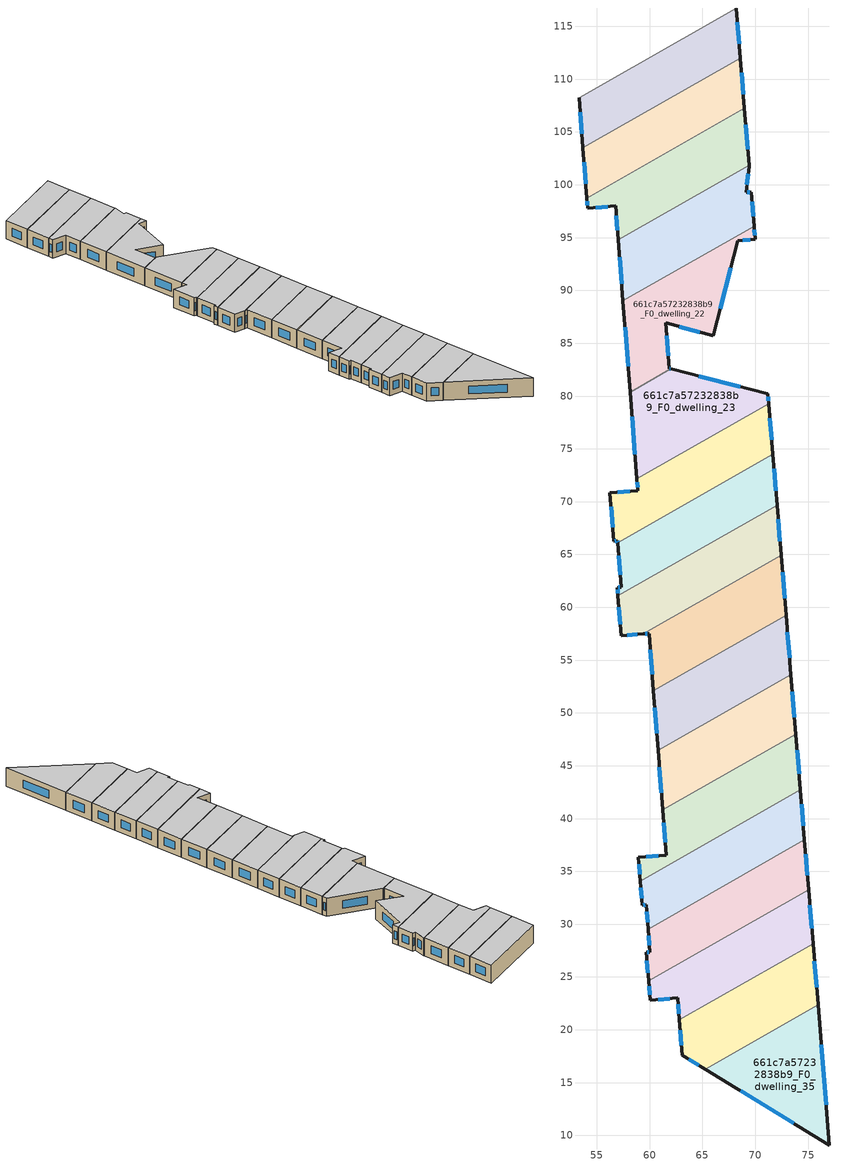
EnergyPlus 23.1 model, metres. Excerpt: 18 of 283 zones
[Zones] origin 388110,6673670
661c7a57232838b9_F0_dwelling_18
 floor ground (EU_floor_Construction): 68.2,116.74 68.59,111.98 53.68,103.49 53.31,108.25 z0
 wall outside (EU_wall_Construction): 68.59,111.98 68.2,116.74 / 53.31,108.25 53.68,103.49 z0:3
 wall to 661c7a57232838b9_F0_dwelling_17 (EU_wall_Construction): 68.2,116.74 53.31,108.25 z0:3
 wall to 661c7a57232838b9_F0_dwelling_19 (EU_wall_Construction): 53.68,103.49 68.59,111.98 z0:3
 window (EU_Window_Construction): 68.48,113.34 68.31,115.38 / 53.42,106.89 53.58,104.85 z0.86:2.14
 ceiling to 661c7a57232838b9_F1_dwelling_18 (EU_floor_Construction): 68.59,111.98 68.2,116.74 53.31,108.25 53.68,103.49 z3
661c7a57232838b9_F0_dwelling_19
 floor ground (EU_floor_Construction): 68.59,111.98 68.98,107.24 54.06,98.73 53.68,103.49 z0
 wall outside (EU_wall_Construction): 68.98,107.24 68.59,111.98 / 53.68,103.49 54.06,98.73 z0:3
 wall to 661c7a57232838b9_F0_dwelling_20 (EU_wall_Construction): 54.06,98.73 68.98,107.24 z0:3
 window (EU_Window_Construction): 68.87,108.59 68.7,110.63 / 53.79,102.13 53.95,100.09 z0.86:2.14
 ceiling to 661c7a57232838b9_F1_dwelling_19 (EU_floor_Construction): 68.98,107.24 68.59,111.98 53.68,103.49 54.06,98.73 z3
661c7a57232838b9_F0_dwelling_20
 floor ground (EU_floor_Construction): 68.98,107.24 69.42,101.84 57.02,94.77 56.77,97.99 54.13,97.79 54.06,98.73 z0
 wall outside (EU_wall_Construction): 54.06,98.73 54.13,97.79 56.77,97.99 57.02,94.77 / 69.42,101.84 68.98,107.24 z0:3
 wall to 661c7a57232838b9_F0_dwelling_21 (EU_wall_Construction): 57.02,94.77 69.42,101.84 z0:3
 window (EU_Window_Construction): 54.89,97.85 56.02,97.93 / 54.08,98.46 54.11,98.06 / 69.29,103.38 69.1,105.69 / 56.84,97.07 56.95,95.69 z0.86:2.14
 ceiling to 661c7a57232838b9_F1_dwelling_20 (EU_floor_Construction): 69.42,101.84 68.98,107.24 54.06,98.73 54.13,97.79 56.77,97.99 57.02,94.77 z3
661c7a57232838b9_F0_dwelling_21
 floor ground (EU_floor_Construction): 69.42,101.84 69.43,101.76 69.12,99.28 69.61,99.31 69.89,96.08 57.48,89.01 57.02,94.77 z0
 wall outside (EU_wall_Construction): 69.89,96.08 69.61,99.31 69.12,99.28 69.43,101.76 69.42,101.84 / 57.02,94.77 57.48,89.01 z0:3
 wall to 661c7a57232838b9_F0_dwelling_22 (EU_wall_Construction): 57.48,89.01 69.89,96.08 z0:3
 window (EU_Window_Construction): 69.81,97.01 69.69,98.39 / 57.15,93.13 57.35,90.65 / 69.21,99.99 69.34,101.05 / 69.47,99.3 69.26,99.29 z0.86:2.14
 ceiling to 661c7a57232838b9_F1_dwelling_21 (EU_floor_Construction): 69.89,96.08 69.61,99.31 69.12,99.28 69.43,101.76 69.42,101.84 57.02,94.77 57.48,89.01 z3
661c7a57232838b9_F0_dwelling_22
 floor ground (EU_floor_Construction): 69.89,96.08 69.99,94.85 68.35,94.71 66.03,85.7 61.51,86.93 61.87,82.6 62.02,82.56 58.15,80.36 57.48,89.01 z0
 wall outside (EU_wall_Construction): 62.02,82.56 61.87,82.6 61.51,86.93 66.03,85.7 68.35,94.71 69.99,94.85 69.89,96.08 / 57.48,89.01 58.15,80.36 z0:3
 wall to 661c7a57232838b9_F0_dwelling_23 (EU_wall_Construction): 58.15,80.36 62.02,82.56 z0:3
 window (EU_Window_Construction): 62.8,86.58 64.74,86.05 / 61.77,83.84 61.62,85.69 / 61.97,82.57 61.91,82.59 / 57.67,86.54 57.96,82.83 / 69.96,95.2 69.92,95.73 / 68.82,94.75 69.52,94.81 / 66.69,88.27 67.69,92.14 z0.86:2.14
 ceiling to 661c7a57232838b9_F1_dwelling_22 (EU_floor_Construction): 66.03,85.7 68.35,94.71 69.99,94.85 69.89,96.08 57.48,89.01 58.15,80.36 62.02,82.56 61.87,82.6 61.51,86.93 z3
661c7a57232838b9_F0_dwelling_23
 floor ground (EU_floor_Construction): 71.19,80.2 71.27,79.28 58.79,72.16 58.15,80.36 62.02,82.56 z0
 wall outside (EU_wall_Construction): 58.15,80.36 58.79,72.16 / 71.27,79.28 71.19,80.2 62.02,82.56 z0:3
 wall to 661c7a57232838b9_F0_dwelling_24 (EU_wall_Construction): 58.79,72.16 71.27,79.28 z0:3
 window (EU_Window_Construction): 58.34,78.02 58.61,74.51 / 68.57,80.88 64.64,81.89 / 71.25,79.54 71.22,79.94 z0.86:2.14
 ceiling to 661c7a57232838b9_F1_dwelling_23 (EU_floor_Construction): 71.27,79.28 71.19,80.2 62.02,82.56 58.15,80.36 58.79,72.16 z3
661c7a57232838b9_F0_dwelling_24
 floor ground (EU_floor_Construction): 71.27,79.28 71.66,74.47 56.96,66.09 56.95,66.29 56.6,66.26 56.24,70.83 58.88,71.03 58.79,72.16 z0
 wall outside (EU_wall_Construction): 71.66,74.47 71.27,79.28 / 58.79,72.16 58.88,71.03 56.24,70.83 56.6,66.26 56.95,66.29 56.96,66.09 z0:3
 wall to 661c7a57232838b9_F0_dwelling_25 (EU_wall_Construction): 56.96,66.09 71.66,74.47 z0:3
 window (EU_Window_Construction): 71.55,75.85 71.38,77.9 / 56.95,66.23 56.96,66.15 / 56.7,66.27 56.85,66.28 / 56.34,69.52 56.5,67.57 / 58.13,70.97 57,70.89 / 58.82,71.84 58.86,71.36 z0.86:2.14
 ceiling to 661c7a57232838b9_F1_dwelling_24 (EU_floor_Construction): 71.66,74.47 71.27,79.28 58.79,72.16 58.88,71.03 56.24,70.83 56.6,66.26 56.95,66.29 56.96,66.09 z3
661c7a57232838b9_F0_dwelling_25
 floor ground (EU_floor_Construction): 71.66,74.47 72.06,69.68 57,61.09 56.94,61.87 57.29,61.9 56.96,66.09 z0
 wall outside (EU_wall_Construction): 56.96,66.09 57.29,61.9 56.94,61.87 57,61.09 / 72.06,69.68 71.66,74.47 z0:3
 wall to 661c7a57232838b9_F0_dwelling_26 (EU_wall_Construction): 57,61.09 72.06,69.68 z0:3
 window (EU_Window_Construction): 57.19,61.89 57.04,61.88 / 57.06,64.89 57.2,63.1 / 71.95,71.05 71.78,73.1 / 56.96,61.65 56.99,61.32 z0.86:2.14
 ceiling to 661c7a57232838b9_F1_dwelling_25 (EU_floor_Construction): 72.06,69.68 71.66,74.47 56.96,66.09 57.29,61.9 56.94,61.87 57,61.09 z3
661c7a57232838b9_F0_dwelling_26
 floor ground (EU_floor_Construction): 72.06,69.68 72.45,64.91 59.41,57.47 57.3,57.31 57,61.09 z0
 wall outside (EU_wall_Construction): 57,61.09 57.3,57.31 59.41,57.47 / 72.45,64.91 72.06,69.68 z0:3
 wall to 661c7a57232838b9_F0_dwelling_27 (EU_wall_Construction): 59.41,57.47 72.45,64.91 z0:3
 window (EU_Window_Construction): 57.09,60.01 57.22,58.39 / 72.34,66.27 72.17,68.31 / 57.9,57.36 58.81,57.43 z0.86:2.14
 ceiling to 661c7a57232838b9_F1_dwelling_26 (EU_floor_Construction): 72.45,64.91 72.06,69.68 57,61.09 57.3,57.31 59.41,57.47 z3
661c7a57232838b9_F0_dwelling_27
 floor ground (EU_floor_Construction): 72.45,64.91 72.91,59.27 60.36,52.12 59.94,57.52 59.41,57.47 z0
 wall outside (EU_wall_Construction): 59.41,57.47 59.94,57.52 60.36,52.12 / 72.91,59.27 72.45,64.91 z0:3
 wall to 661c7a57232838b9_F0_dwelling_28 (EU_wall_Construction): 60.36,52.12 72.91,59.27 z0:3
 window (EU_Window_Construction): 59.56,57.49 59.79,57.5 / 72.78,60.88 72.58,63.3 / 60.06,55.97 60.24,53.66 z0.86:2.14
 ceiling to 661c7a57232838b9_F1_dwelling_27 (EU_floor_Construction): 72.91,59.27 72.45,64.91 59.41,57.47 59.94,57.52 60.36,52.12 z3
661c7a57232838b9_F0_dwelling_28
 floor ground (EU_floor_Construction): 72.91,59.27 73.37,53.63 60.81,46.47 60.36,52.12 z0
 wall outside (EU_wall_Construction): 73.37,53.63 72.91,59.27 / 60.36,52.12 60.81,46.47 z0:3
 wall to 661c7a57232838b9_F0_dwelling_29 (EU_wall_Construction): 60.81,46.47 73.37,53.63 z0:3
 window (EU_Window_Construction): 73.24,55.24 73.04,57.66 / 60.49,50.5 60.68,48.08 z0.86:2.14
 ceiling to 661c7a57232838b9_F1_dwelling_28 (EU_floor_Construction): 73.37,53.63 72.91,59.27 60.36,52.12 60.81,46.47 z3
661c7a57232838b9_F0_dwelling_29
 floor ground (EU_floor_Construction): 73.37,53.63 73.84,48 61.25,40.83 60.81,46.47 z0
 wall outside (EU_wall_Construction): 73.84,48 73.37,53.63 / 60.81,46.47 61.25,40.83 z0:3
 wall to 661c7a57232838b9_F0_dwelling_30 (EU_wall_Construction): 61.25,40.83 73.84,48 z0:3
 window (EU_Window_Construction): 73.7,49.61 73.51,52.02 / 60.93,44.85 61.12,42.44 z0.86:2.14
 ceiling to 661c7a57232838b9_F1_dwelling_29 (EU_floor_Construction): 73.84,48 73.37,53.63 60.81,46.47 61.25,40.83 z3
661c7a57232838b9_F0_dwelling_30
 floor ground (EU_floor_Construction): 73.84,48 74.27,42.71 59.13,34.08 58.94,36.32 61.58,36.54 61.25,40.83 z0
 wall outside (EU_wall_Construction): 61.25,40.83 61.58,36.54 58.94,36.32 59.13,34.08 / 74.27,42.71 73.84,48 z0:3
 wall to 661c7a57232838b9_F0_dwelling_31 (EU_wall_Construction): 59.13,34.08 74.27,42.71 z0:3
 window (EU_Window_Construction): 60.83,36.47 59.7,36.38 / 61.34,39.6 61.49,37.76 / 74.15,44.22 73.96,46.49 / 59,35.68 59.08,34.72 z0.86:2.14
 ceiling to 661c7a57232838b9_F1_dwelling_30 (EU_floor_Construction): 74.27,42.71 73.84,48 61.25,40.83 61.58,36.54 58.94,36.32 59.13,34.08 z3
661c7a57232838b9_F0_dwelling_31
 floor ground (EU_floor_Construction): 74.27,42.71 74.66,37.98 59.85,29.54 59.66,31.83 59.32,31.8 59.13,34.08 z0
 wall outside (EU_wall_Construction): 59.13,34.08 59.32,31.8 59.66,31.83 59.85,29.54 / 74.66,37.98 74.27,42.71 z0:3
 wall to 661c7a57232838b9_F0_dwelling_32 (EU_wall_Construction): 59.85,29.54 74.66,37.98 z0:3
 window (EU_Window_Construction): 59.41,31.81 59.56,31.82 / 59.18,33.43 59.26,32.45 / 74.55,39.33 74.38,41.36 / 59.72,31.17 59.8,30.19 z0.86:2.14
 ceiling to 661c7a57232838b9_F1_dwelling_31 (EU_floor_Construction): 74.66,37.98 74.27,42.71 59.13,34.08 59.32,31.8 59.66,31.83 59.85,29.54 z3
661c7a57232838b9_F0_dwelling_32
 floor ground (EU_floor_Construction): 74.66,37.98 75.04,33.26 59.9,24.63 59.68,27.33 60.03,27.36 59.85,29.54 z0
 wall outside (EU_wall_Construction): 59.85,29.54 60.03,27.36 59.68,27.33 59.9,24.63 / 75.04,33.26 74.66,37.98 z0:3
 wall to 661c7a57232838b9_F0_dwelling_33 (EU_wall_Construction): 59.9,24.63 75.04,33.26 z0:3
 window (EU_Window_Construction): 59.93,27.35 59.78,27.34 / 59.9,28.92 59.98,27.98 / 74.93,34.61 74.77,36.63 / 59.74,26.56 59.84,25.4 z0.86:2.14
 ceiling to 661c7a57232838b9_F1_dwelling_32 (EU_floor_Construction): 75.04,33.26 74.66,37.98 59.85,29.54 60.03,27.36 59.68,27.33 59.9,24.63 z3
661c7a57232838b9_F0_dwelling_33
 floor ground (EU_floor_Construction): 75.04,33.26 75.47,28.14 62.81,20.93 62.64,23.02 60.05,22.81 59.9,24.63 z0
 wall outside (EU_wall_Construction): 59.9,24.63 60.05,22.81 62.64,23.02 62.81,20.93 / 75.47,28.14 75.04,33.26 z0:3
 wall to 661c7a57232838b9_F0_dwelling_34 (EU_wall_Construction): 62.81,20.93 75.47,28.14 z0:3
 window (EU_Window_Construction): 60.79,22.87 61.9,22.96 / 59.95,24.11 60.01,23.33 / 75.35,29.6 75.16,31.8 / 62.69,22.42 62.77,21.53 z0.86:2.14
 ceiling to 661c7a57232838b9_F1_dwelling_33 (EU_floor_Construction): 75.47,28.14 75.04,33.26 59.9,24.63 60.05,22.81 62.64,23.02 62.81,20.93 z3
661c7a57232838b9_F0_dwelling_34
 floor ground (EU_floor_Construction): 75.47,28.14 75.94,22.36 65.26,16.27 63.09,17.59 62.81,20.93 z0
 wall outside (EU_wall_Construction): 62.81,20.93 63.09,17.59 65.26,16.27 / 75.94,22.36 75.47,28.14 z0:3
 wall to 661c7a57232838b9_F0_dwelling_35 (EU_wall_Construction): 65.26,16.27 75.94,22.36 z0:3
 window (EU_Window_Construction): 62.89,19.98 63.01,18.55 / 75.8,24.01 75.6,26.49 / 63.71,17.21 64.64,16.65 z0.86:2.14
 ceiling to 661c7a57232838b9_F1_dwelling_34 (EU_floor_Construction): 75.94,22.36 75.47,28.14 62.81,20.93 63.09,17.59 65.26,16.27 z3
661c7a57232838b9_F0_dwelling_35
 floor ground (EU_floor_Construction): 75.94,22.36 77.03,9.09 65.26,16.27 z0
 wall outside (EU_wall_Construction): 65.26,16.27 77.03,9.09 75.94,22.36 z0:3
 window (EU_Window_Construction): 76.72,12.88 76.25,18.57 / 68.62,14.22 73.67,11.14 z0.86:2.14
 ceiling to 661c7a57232838b9_F1_dwelling_35 (EU_floor_Construction): 77.03,9.09 75.94,22.36 65.26,16.27 z3
[Building]
EU S2 Campaign: North Axis=0; Terrain=City; Solar Distribution=FullExterior
[Site:Location]
Helsinki-Vantaa.AP: Latitude=60.317; Longitude=24.963; Time Zone=2; Elevation=54.6
[SizingPeriod:WeatherFileDays]
AnnualSizingPeriod: Begin Month=1; Begin Day of Month=1; End Month=12; End Day of Month=31; Day of Week for Start Day=Monday; Use Weather File Daylight Saving Period=No; Use Weather File Rain and Snow Indicators=No
[MATERIAL]
EU_InternalMass_Material: Roughness=MediumRough; Thickness=0.1; Conductivity=1; Density=1800; Specific Heat=900; Thermal Absorptance=0.9; Solar Absorptance=0.7; Visible Absorptance=0.7
[MATERIAL:NOMASS] Roughness=MediumRough; Thermal Absorptance=0.9; Solar Absorptance=0.7; Visible Absorptance=0.7
Name | Thermal Resistance
EU_wall_NoMass | 5.91765
EU_floor_NoMass | 6.2875
[WINDOWMATERIAL:SIMPLEGLAZINGSYSTEM]
EU_Window_SimpleGlazing: UFactor=0.994035; Solar Heat Gain Coefficient=0.7; Visible Transmittance=0.7
[CONSTRUCTION]
EU_wall_Construction: EU_wall_NoMass
EU_floor_Construction: EU_floor_NoMass
EU_Window_Construction: EU_Window_SimpleGlazing
EU_InternalMass_Construction: EU_InternalMass_Material
[ZONE] Type=1; Multiplier=1; Ceiling Height=autocalculate; Floor Area=autocalculate; Part of Total Floor Area=Yes
Name | Volume
661c7a57232838b9_F0_dwelling_18 | 222.278
661c7a57232838b9_F0_dwelling_19; 661c7a57232838b9_F0_dwelling_28 | 222.305
661c7a57232838b9_F0_dwelling_20 | 222.307
661c7a57232838b9_F0_dwelling_21; 661c7a57232838b9_F0_dwelling_30 | 222.337
661c7a57232838b9_F0_dwelling_22 | 222.291
661c7a57232838b9_F0_dwelling_23 | 222.248
661c7a57232838b9_F0_dwelling_24; 661c7a57232838b9_F0_dwelling_25 | 222.342
661c7a57232838b9_F0_dwelling_26 | 222.275
661c7a57232838b9_F0_dwelling_27 | 222.311
661c7a57232838b9_F0_dwelling_29 | 222.316
661c7a57232838b9_F0_dwelling_31 | 222.287
661c7a57232838b9_F0_dwelling_32; 661c7a57232838b9_F0_dwelling_35 | 222.3
661c7a57232838b9_F0_dwelling_33 | 222.32
661c7a57232838b9_F0_dwelling_34 | 222.297
[INTERNALMASS] Construction=EU_InternalMass_Construction
Name | Zone or ZoneList | Surface Area
661c7a57232838b9_F0_dwelling_18_EU_InternalMass | 661c7a57232838b9_F0_dwelling_18 | 74.0928
661c7a57232838b9_F0_dwelling_19_EU_InternalMass | 661c7a57232838b9_F0_dwelling_19 | 74.1017
661c7a57232838b9_F0_dwelling_20_EU_InternalMass | 661c7a57232838b9_F0_dwelling_20 | 74.1025
661c7a57232838b9_F0_dwelling_21_EU_InternalMass | 661c7a57232838b9_F0_dwelling_21 | 74.1125
661c7a57232838b9_F0_dwelling_22_EU_InternalMass | 661c7a57232838b9_F0_dwelling_22 | 74.0968
661c7a57232838b9_F0_dwelling_23_EU_InternalMass | 661c7a57232838b9_F0_dwelling_23 | 74.083
661c7a57232838b9_F0_dwelling_24_EU_InternalMass | 661c7a57232838b9_F0_dwelling_24 | 74.1141
661c7a57232838b9_F0_dwelling_25_EU_InternalMass | 661c7a57232838b9_F0_dwelling_25 | 74.1141
661c7a57232838b9_F0_dwelling_26_EU_InternalMass | 661c7a57232838b9_F0_dwelling_26 | 74.0915
661c7a57232838b9_F0_dwelling_27_EU_InternalMass | 661c7a57232838b9_F0_dwelling_27 | 74.1036
661c7a57232838b9_F0_dwelling_28_EU_InternalMass | 661c7a57232838b9_F0_dwelling_28 | 74.1014
661c7a57232838b9_F0_dwelling_29_EU_InternalMass | 661c7a57232838b9_F0_dwelling_29 | 74.1054
661c7a57232838b9_F0_dwelling_30_EU_InternalMass | 661c7a57232838b9_F0_dwelling_30 | 74.1122
661c7a57232838b9_F0_dwelling_31_EU_InternalMass | 661c7a57232838b9_F0_dwelling_31 | 74.0955
661c7a57232838b9_F0_dwelling_32_EU_InternalMass | 661c7a57232838b9_F0_dwelling_32 | 74.0997
661c7a57232838b9_F0_dwelling_33_EU_InternalMass | 661c7a57232838b9_F0_dwelling_33 | 74.1068
661c7a57232838b9_F0_dwelling_34_EU_InternalMass | 661c7a57232838b9_F0_dwelling_34 | 74.0993
661c7a57232838b9_F0_dwelling_35_EU_InternalMass | 661c7a57232838b9_F0_dwelling_35 | 74.0998
[OTHEREQUIPMENT] Fuel Type=Electricity; Design Level Calculation Method=Watts/Area; Power per Zone Floor Area=1; Fraction Latent=0; Fraction Radiant=0; Fraction Lost=0; Carbon Dioxide Generation Rate=0; EndUse Subcategory=EU_Step8_InternalGains
Name | Zone or ZoneList or Space or SpaceList | Schedule
EU_Step8_InternalGain_661c7a57232838b9_F0_dwelling_18_f000 | 661c7a57232838b9_F0_dwelling_18 | EU_Step8_GainSchedule_661c7a57232838b9_F0_dwelling_18_f000
EU_Step8_InternalGain_661c7a57232838b9_F0_dwelling_19_f000 | 661c7a57232838b9_F0_dwelling_19 | EU_Step8_GainSchedule_661c7a57232838b9_F0_dwelling_19_f000
EU_Step8_InternalGain_661c7a57232838b9_F0_dwelling_20_f000 | 661c7a57232838b9_F0_dwelling_20 | EU_Step8_GainSchedule_661c7a57232838b9_F0_dwelling_20_f000
EU_Step8_InternalGain_661c7a57232838b9_F0_dwelling_21_f000 | 661c7a57232838b9_F0_dwelling_21 | EU_Step8_GainSchedule_661c7a57232838b9_F0_dwelling_21_f000
EU_Step8_InternalGain_661c7a57232838b9_F0_dwelling_22_f000 | 661c7a57232838b9_F0_dwelling_22 | EU_Step8_GainSchedule_661c7a57232838b9_F0_dwelling_22_f000
EU_Step8_InternalGain_661c7a57232838b9_F0_dwelling_23_f000 | 661c7a57232838b9_F0_dwelling_23 | EU_Step8_GainSchedule_661c7a57232838b9_F0_dwelling_23_f000
EU_Step8_InternalGain_661c7a57232838b9_F0_dwelling_24_f000 | 661c7a57232838b9_F0_dwelling_24 | EU_Step8_GainSchedule_661c7a57232838b9_F0_dwelling_24_f000
EU_Step8_InternalGain_661c7a57232838b9_F0_dwelling_25_f000 | 661c7a57232838b9_F0_dwelling_25 | EU_Step8_GainSchedule_661c7a57232838b9_F0_dwelling_25_f000
EU_Step8_InternalGain_661c7a57232838b9_F0_dwelling_26_f000 | 661c7a57232838b9_F0_dwelling_26 | EU_Step8_GainSchedule_661c7a57232838b9_F0_dwelling_26_f000
EU_Step8_InternalGain_661c7a57232838b9_F0_dwelling_27_f000 | 661c7a57232838b9_F0_dwelling_27 | EU_Step8_GainSchedule_661c7a57232838b9_F0_dwelling_27_f000
EU_Step8_InternalGain_661c7a57232838b9_F0_dwelling_28_f000 | 661c7a57232838b9_F0_dwelling_28 | EU_Step8_GainSchedule_661c7a57232838b9_F0_dwelling_28_f000
EU_Step8_InternalGain_661c7a57232838b9_F0_dwelling_29_f000 | 661c7a57232838b9_F0_dwelling_29 | EU_Step8_GainSchedule_661c7a57232838b9_F0_dwelling_29_f000
EU_Step8_InternalGain_661c7a57232838b9_F0_dwelling_30_f000 | 661c7a57232838b9_F0_dwelling_30 | EU_Step8_GainSchedule_661c7a57232838b9_F0_dwelling_30_f000
EU_Step8_InternalGain_661c7a57232838b9_F0_dwelling_31_f000 | 661c7a57232838b9_F0_dwelling_31 | EU_Step8_GainSchedule_661c7a57232838b9_F0_dwelling_31_f000
EU_Step8_InternalGain_661c7a57232838b9_F0_dwelling_32_f000 | 661c7a57232838b9_F0_dwelling_32 | EU_Step8_GainSchedule_661c7a57232838b9_F0_dwelling_32_f000
EU_Step8_InternalGain_661c7a57232838b9_F0_dwelling_33_f000 | 661c7a57232838b9_F0_dwelling_33 | EU_Step8_GainSchedule_661c7a57232838b9_F0_dwelling_33_f000
EU_Step8_InternalGain_661c7a57232838b9_F0_dwelling_34_f000 | 661c7a57232838b9_F0_dwelling_34 | EU_Step8_GainSchedule_661c7a57232838b9_F0_dwelling_34_f000
EU_Step8_InternalGain_661c7a57232838b9_F0_dwelling_35_f000 | 661c7a57232838b9_F0_dwelling_35 | EU_Step8_GainSchedule_661c7a57232838b9_F0_dwelling_35_f000
[ZONEVENTILATION:DESIGNFLOWRATE] Schedule=EU_AlwaysOn; Design Flow Rate Calculation Method=AirChanges/Hour; Air Changes per Hour=0.596421; Ventilation Type=Natural; Fan Pressure Rise=0; Fan Total Efficiency=1; Constant Term Coefficient=1; Temperature Term Coefficient=0; Velocity Term Coefficient=0; Velocity Squared Term Coefficient=0; Minimum Indoor Temperature=-100; Maximum Indoor Temperature=100; Delta Temperature=-100; Minimum Outdoor Temperature=-100; Maximum Outdoor Temperature=100; Maximum Wind Speed=40
Name | Zone or ZoneList or Space or SpaceList
EU_ConstantAir_661c7a57232838b9_F0_dwelling_18 | 661c7a57232838b9_F0_dwelling_18
EU_ConstantAir_661c7a57232838b9_F0_dwelling_19 | 661c7a57232838b9_F0_dwelling_19
EU_ConstantAir_661c7a57232838b9_F0_dwelling_20 | 661c7a57232838b9_F0_dwelling_20
EU_ConstantAir_661c7a57232838b9_F0_dwelling_21 | 661c7a57232838b9_F0_dwelling_21
EU_ConstantAir_661c7a57232838b9_F0_dwelling_22 | 661c7a57232838b9_F0_dwelling_22
EU_ConstantAir_661c7a57232838b9_F0_dwelling_23 | 661c7a57232838b9_F0_dwelling_23
EU_ConstantAir_661c7a57232838b9_F0_dwelling_24 | 661c7a57232838b9_F0_dwelling_24
EU_ConstantAir_661c7a57232838b9_F0_dwelling_25 | 661c7a57232838b9_F0_dwelling_25
EU_ConstantAir_661c7a57232838b9_F0_dwelling_26 | 661c7a57232838b9_F0_dwelling_26
EU_ConstantAir_661c7a57232838b9_F0_dwelling_27 | 661c7a57232838b9_F0_dwelling_27
EU_ConstantAir_661c7a57232838b9_F0_dwelling_28 | 661c7a57232838b9_F0_dwelling_28
EU_ConstantAir_661c7a57232838b9_F0_dwelling_29 | 661c7a57232838b9_F0_dwelling_29
EU_ConstantAir_661c7a57232838b9_F0_dwelling_30 | 661c7a57232838b9_F0_dwelling_30
EU_ConstantAir_661c7a57232838b9_F0_dwelling_31 | 661c7a57232838b9_F0_dwelling_31
EU_ConstantAir_661c7a57232838b9_F0_dwelling_32 | 661c7a57232838b9_F0_dwelling_32
EU_ConstantAir_661c7a57232838b9_F0_dwelling_33 | 661c7a57232838b9_F0_dwelling_33
EU_ConstantAir_661c7a57232838b9_F0_dwelling_34 | 661c7a57232838b9_F0_dwelling_34
EU_ConstantAir_661c7a57232838b9_F0_dwelling_35 | 661c7a57232838b9_F0_dwelling_35
[HVACTEMPLATE:THERMOSTAT] Constant Heating Setpoint=20; Constant Cooling Setpoint=50
EU_HeatOnly_661c7a57232838b9_F0_dwelling_0; EU_HeatOnly_661c7a57232838b9_F0_dwelling_1; EU_HeatOnly_661c7a57232838b9_F0_dwelling_2; EU_HeatOnly_661c7a57232838b9_F0_dwelling_3; EU_HeatOnly_661c7a57232838b9_F0_dwelling_4; EU_HeatOnly_661c7a57232838b9_F0_dwelling_5; EU_HeatOnly_661c7a57232838b9_F0_dwelling_6; EU_HeatOnly_661c7a57232838b9_F0_dwelling_7; EU_HeatOnly_661c7a57232838b9_F0_dwelling_8; EU_HeatOnly_661c7a57232838b9_F0_dwelling_9; EU_HeatOnly_661c7a57232838b9_F0_dwelling_10; EU_HeatOnly_661c7a57232838b9_F0_dwelling_11; EU_HeatOnly_661c7a57232838b9_F0_dwelling_12; EU_HeatOnly_661c7a57232838b9_F0_dwelling_13; EU_HeatOnly_661c7a57232838b9_F0_dwelling_14; EU_HeatOnly_661c7a57232838b9_F0_dwelling_15; EU_HeatOnly_661c7a57232838b9_F0_dwelling_16; EU_HeatOnly_661c7a57232838b9_F0_dwelling_17; EU_HeatOnly_661c7a57232838b9_F0_dwelling_18; EU_HeatOnly_661c7a57232838b9_F0_dwelling_19; EU_HeatOnly_661c7a57232838b9_F0_dwelling_20; EU_HeatOnly_661c7a57232838b9_F0_dwelling_21; EU_HeatOnly_661c7a57232838b9_F0_dwelling_22; EU_HeatOnly_661c7a57232838b9_F0_dwelling_23; EU_HeatOnly_661c7a57232838b9_F0_dwelling_24; EU_HeatOnly_661c7a57232838b9_F0_dwelling_25; EU_HeatOnly_661c7a57232838b9_F0_dwelling_26; EU_HeatOnly_661c7a57232838b9_F0_dwelling_27; EU_HeatOnly_661c7a57232838b9_F0_dwelling_28; EU_HeatOnly_661c7a57232838b9_F0_dwelling_29; EU_HeatOnly_661c7a57232838b9_F0_dwelling_30; EU_HeatOnly_661c7a57232838b9_F0_dwelling_31; EU_HeatOnly_661c7a57232838b9_F0_dwelling_32; EU_HeatOnly_661c7a57232838b9_F0_dwelling_33; EU_HeatOnly_661c7a57232838b9_F0_dwelling_34; EU_HeatOnly_661c7a57232838b9_F0_dwelling_35; EU_HeatOnly_661c7a57232838b9_F1_dwelling_0; EU_HeatOnly_661c7a57232838b9_F1_dwelling_1; EU_HeatOnly_661c7a57232838b9_F1_dwelling_2; EU_HeatOnly_661c7a57232838b9_F1_dwelling_3; EU_HeatOnly_661c7a57232838b9_F1_dwelling_4; EU_HeatOnly_661c7a57232838b9_F1_dwelling_5; EU_HeatOnly_661c7a57232838b9_F1_dwelling_6; EU_HeatOnly_661c7a57232838b9_F1_dwelling_7; EU_HeatOnly_661c7a57232838b9_F1_dwelling_8; EU_HeatOnly_661c7a57232838b9_F1_dwelling_9; EU_HeatOnly_661c7a57232838b9_F1_dwelling_10; EU_HeatOnly_661c7a57232838b9_F1_dwelling_11; EU_HeatOnly_661c7a57232838b9_F1_dwelling_12; EU_HeatOnly_661c7a57232838b9_F1_dwelling_13; EU_HeatOnly_661c7a57232838b9_F1_dwelling_14; EU_HeatOnly_661c7a57232838b9_F1_dwelling_15; EU_HeatOnly_661c7a57232838b9_F1_dwelling_16; EU_HeatOnly_661c7a57232838b9_F1_dwelling_17; EU_HeatOnly_661c7a57232838b9_F1_dwelling_18; EU_HeatOnly_661c7a57232838b9_F1_dwelling_19; EU_HeatOnly_661c7a57232838b9_F1_dwelling_20; EU_HeatOnly_661c7a57232838b9_F1_dwelling_21; EU_HeatOnly_661c7a57232838b9_F1_dwelling_22; EU_HeatOnly_661c7a57232838b9_F1_dwelling_23; EU_HeatOnly_661c7a57232838b9_F1_dwelling_24; EU_HeatOnly_661c7a57232838b9_F1_dwelling_25; EU_HeatOnly_661c7a57232838b9_F1_dwelling_26; EU_HeatOnly_661c7a57232838b9_F1_dwelling_27; EU_HeatOnly_661c7a57232838b9_F1_dwelling_28; EU_HeatOnly_661c7a57232838b9_F1_dwelling_29; EU_HeatOnly_661c7a57232838b9_F1_dwelling_30; EU_HeatOnly_661c7a57232838b9_F1_dwelling_31; EU_HeatOnly_661c7a57232838b9_F1_dwelling_32; EU_HeatOnly_661c7a57232838b9_F1_dwelling_33; EU_HeatOnly_661c7a57232838b9_F1_dwelling_34; EU_HeatOnly_661c7a57232838b9_F1_dwelling_35; EU_HeatOnly_661c7a57232838b9_F2_dwelling_0; EU_HeatOnly_661c7a57232838b9_F2_dwelling_1; EU_HeatOnly_661c7a57232838b9_F2_dwelling_2; EU_HeatOnly_661c7a57232838b9_F2_dwelling_3; EU_HeatOnly_661c7a57232838b9_F2_dwelling_4; EU_HeatOnly_661c7a57232838b9_F2_dwelling_5; EU_HeatOnly_661c7a57232838b9_F2_dwelling_6; EU_HeatOnly_661c7a57232838b9_F2_dwelling_7; EU_HeatOnly_661c7a57232838b9_F2_dwelling_8; EU_HeatOnly_661c7a57232838b9_F2_dwelling_9; EU_HeatOnly_661c7a57232838b9_F2_dwelling_10; EU_HeatOnly_661c7a57232838b9_F2_dwelling_11; EU_HeatOnly_661c7a57232838b9_F2_dwelling_12; EU_HeatOnly_661c7a57232838b9_F2_dwelling_13; EU_HeatOnly_661c7a57232838b9_F2_dwelling_14; EU_HeatOnly_661c7a57232838b9_F2_dwelling_15; EU_HeatOnly_661c7a57232838b9_F2_dwelling_16; EU_HeatOnly_661c7a57232838b9_F2_dwelling_17; EU_HeatOnly_661c7a57232838b9_F2_dwelling_18; EU_HeatOnly_661c7a57232838b9_F2_dwelling_19; EU_HeatOnly_661c7a57232838b9_F2_dwelling_20; EU_HeatOnly_661c7a57232838b9_F2_dwelling_21; EU_HeatOnly_661c7a57232838b9_F2_dwelling_22; EU_HeatOnly_661c7a57232838b9_F2_dwelling_23; EU_HeatOnly_661c7a57232838b9_F2_dwelling_24; EU_HeatOnly_661c7a57232838b9_F2_dwelling_25; EU_HeatOnly_661c7a57232838b9_F2_dwelling_26; EU_HeatOnly_661c7a57232838b9_F2_dwelling_27; EU_HeatOnly_661c7a57232838b9_F2_dwelling_28; EU_HeatOnly_661c7a57232838b9_F2_dwelling_29; EU_HeatOnly_661c7a57232838b9_F2_dwelling_30; EU_HeatOnly_661c7a57232838b9_F2_dwelling_31; EU_HeatOnly_661c7a57232838b9_F2_dwelling_32; EU_HeatOnly_661c7a57232838b9_F2_dwelling_33; EU_HeatOnly_661c7a57232838b9_F2_dwelling_34; EU_HeatOnly_661c7a57232838b9_F2_dwelling_35; EU_HeatOnly_661c7a57232838b9_F3_dwelling_0; EU_HeatOnly_661c7a57232838b9_F3_dwelling_1; EU_HeatOnly_661c7a57232838b9_F3_dwelling_2; EU_HeatOnly_661c7a57232838b9_F3_dwelling_3; EU_HeatOnly_661c7a57232838b9_F3_dwelling_4; EU_HeatOnly_661c7a57232838b9_F3_dwelling_5; EU_HeatOnly_661c7a57232838b9_F3_dwelling_6; EU_HeatOnly_661c7a57232838b9_F3_dwelling_7; EU_HeatOnly_661c7a57232838b9_F3_dwelling_8; EU_HeatOnly_661c7a57232838b9_F3_dwelling_9; EU_HeatOnly_661c7a57232838b9_F3_dwelling_10; EU_HeatOnly_661c7a57232838b9_F3_dwelling_11; EU_HeatOnly_661c7a57232838b9_F3_dwelling_12; EU_HeatOnly_661c7a57232838b9_F3_dwelling_13; EU_HeatOnly_661c7a57232838b9_F3_dwelling_14; EU_HeatOnly_661c7a57232838b9_F3_dwelling_15; EU_HeatOnly_661c7a57232838b9_F3_dwelling_16; EU_HeatOnly_661c7a57232838b9_F3_dwelling_17; EU_HeatOnly_661c7a57232838b9_F3_dwelling_18; EU_HeatOnly_661c7a57232838b9_F3_dwelling_19; EU_HeatOnly_661c7a57232838b9_F3_dwelling_20; EU_HeatOnly_661c7a57232838b9_F3_dwelling_21; EU_HeatOnly_661c7a57232838b9_F3_dwelling_22; EU_HeatOnly_661c7a57232838b9_F3_dwelling_23; EU_HeatOnly_661c7a57232838b9_F3_dwelling_24; EU_HeatOnly_661c7a57232838b9_F3_dwelling_25; EU_HeatOnly_661c7a57232838b9_F3_dwelling_26; EU_HeatOnly_661c7a57232838b9_F3_dwelling_27; EU_HeatOnly_661c7a57232838b9_F3_dwelling_28; EU_HeatOnly_661c7a57232838b9_F3_dwelling_29; EU_HeatOnly_661c7a57232838b9_F3_dwelling_30; EU_HeatOnly_661c7a57232838b9_F3_dwelling_31; EU_HeatOnly_661c7a57232838b9_F3_dwelling_32; EU_HeatOnly_661c7a57232838b9_F3_dwelling_33; EU_HeatOnly_661c7a57232838b9_F3_dwelling_34; EU_HeatOnly_661c7a57232838b9_F4_dwelling_0; EU_HeatOnly_661c7a57232838b9_F4_dwelling_1; EU_HeatOnly_661c7a57232838b9_F4_dwelling_2; EU_HeatOnly_661c7a57232838b9_F4_dwelling_3; EU_HeatOnly_661c7a57232838b9_F4_dwelling_4; EU_HeatOnly_661c7a57232838b9_F4_dwelling_5; EU_HeatOnly_661c7a57232838b9_F4_dwelling_6; EU_HeatOnly_661c7a57232838b9_F4_dwelling_7; EU_HeatOnly_661c7a57232838b9_F4_dwelling_8; EU_HeatOnly_661c7a57232838b9_F4_dwelling_9; EU_HeatOnly_661c7a57232838b9_F4_dwelling_10; EU_HeatOnly_661c7a57232838b9_F4_dwelling_11; EU_HeatOnly_661c7a57232838b9_F4_dwelling_12; EU_HeatOnly_661c7a57232838b9_F4_dwelling_13; EU_HeatOnly_661c7a57232838b9_F4_dwelling_14; EU_HeatOnly_661c7a57232838b9_F4_dwelling_15; EU_HeatOnly_661c7a57232838b9_F4_dwelling_16; EU_HeatOnly_661c7a57232838b9_F4_dwelling_17; EU_HeatOnly_661c7a57232838b9_F4_dwelling_18; EU_HeatOnly_661c7a57232838b9_F4_dwelling_19; EU_HeatOnly_661c7a57232838b9_F4_dwelling_20; EU_HeatOnly_661c7a57232838b9_F4_dwelling_21; EU_HeatOnly_661c7a57232838b9_F4_dwelling_22; EU_HeatOnly_661c7a57232838b9_F4_dwelling_23; EU_HeatOnly_661c7a57232838b9_F4_dwelling_24; EU_HeatOnly_661c7a57232838b9_F4_dwelling_25; EU_HeatOnly_661c7a57232838b9_F4_dwelling_26; EU_HeatOnly_661c7a57232838b9_F4_dwelling_27; EU_HeatOnly_661c7a57232838b9_F4_dwelling_28; EU_HeatOnly_661c7a57232838b9_F4_dwelling_29; EU_HeatOnly_661c7a57232838b9_F4_dwelling_30; EU_HeatOnly_661c7a57232838b9_F4_dwelling_31; EU_HeatOnly_661c7a57232838b9_F4_dwelling_32; EU_HeatOnly_661c7a57232838b9_F4_dwelling_33; EU_HeatOnly_661c7a57232838b9_F4_dwelling_34; EU_HeatOnly_661c7a57232838b9_F5_dwelling_0; EU_HeatOnly_661c7a57232838b9_F5_dwelling_1; EU_HeatOnly_661c7a57232838b9_F5_dwelling_2; EU_HeatOnly_661c7a57232838b9_F5_dwelling_3; EU_HeatOnly_661c7a57232838b9_F5_dwelling_4; EU_HeatOnly_661c7a57232838b9_F5_dwelling_5; EU_HeatOnly_661c7a57232838b9_F5_dwelling_6; EU_HeatOnly_661c7a57232838b9_F5_dwelling_7; EU_HeatOnly_661c7a57232838b9_F5_dwelling_8; EU_HeatOnly_661c7a57232838b9_F5_dwelling_9; EU_HeatOnly_661c7a57232838b9_F5_dwelling_10; EU_HeatOnly_661c7a57232838b9_F5_dwelling_11; EU_HeatOnly_661c7a57232838b9_F5_dwelling_12; EU_HeatOnly_661c7a57232838b9_F5_dwelling_13; EU_HeatOnly_661c7a57232838b9_F5_dwelling_14; EU_HeatOnly_661c7a57232838b9_F5_dwelling_15; EU_HeatOnly_661c7a57232838b9_F5_dwelling_16; EU_HeatOnly_661c7a57232838b9_F5_dwelling_17; EU_HeatOnly_661c7a57232838b9_F5_dwelling_18; EU_HeatOnly_661c7a57232838b9_F5_dwelling_19; EU_HeatOnly_661c7a57232838b9_F5_dwelling_20; EU_HeatOnly_661c7a57232838b9_F5_dwelling_21; EU_HeatOnly_661c7a57232838b9_F5_dwelling_22; EU_HeatOnly_661c7a57232838b9_F5_dwelling_23; EU_HeatOnly_661c7a57232838b9_F5_dwelling_24; EU_HeatOnly_661c7a57232838b9_F5_dwelling_25; EU_HeatOnly_661c7a57232838b9_F5_dwelling_26; EU_HeatOnly_661c7a57232838b9_F5_dwelling_27; EU_HeatOnly_661c7a57232838b9_F5_dwelling_28; EU_HeatOnly_661c7a57232838b9_F5_dwelling_29; EU_HeatOnly_661c7a57232838b9_F5_dwelling_30; EU_HeatOnly_661c7a57232838b9_F5_dwelling_31; EU_HeatOnly_661c7a57232838b9_F5_dwelling_32; EU_HeatOnly_661c7a57232838b9_F5_dwelling_33; EU_HeatOnly_661c7a57232838b9_F5_dwelling_34; EU_HeatOnly_661c7a57232838b9_F6_dwelling_0; EU_HeatOnly_661c7a57232838b9_F6_dwelling_1; EU_HeatOnly_661c7a57232838b9_F6_dwelling_2; EU_HeatOnly_661c7a57232838b9_F6_dwelling_3; EU_HeatOnly_661c7a57232838b9_F6_dwelling_4; EU_HeatOnly_661c7a57232838b9_F6_dwelling_5; EU_HeatOnly_661c7a57232838b9_F6_dwelling_6; EU_HeatOnly_661c7a57232838b9_F6_dwelling_7; EU_HeatOnly_661c7a57232838b9_F6_dwelling_8; EU_HeatOnly_661c7a57232838b9_F6_dwelling_9; EU_HeatOnly_661c7a57232838b9_F6_dwelling_10; EU_HeatOnly_661c7a57232838b9_F6_dwelling_11; EU_HeatOnly_661c7a57232838b9_F6_dwelling_12; EU_HeatOnly_661c7a57232838b9_F6_dwelling_13; EU_HeatOnly_661c7a57232838b9_F6_dwelling_14; EU_HeatOnly_661c7a57232838b9_F6_dwelling_15; EU_HeatOnly_661c7a57232838b9_F6_dwelling_16; EU_HeatOnly_661c7a57232838b9_F6_dwelling_17; EU_HeatOnly_661c7a57232838b9_F6_dwelling_18; EU_HeatOnly_661c7a57232838b9_F6_dwelling_19; EU_HeatOnly_661c7a57232838b9_F6_dwelling_20; EU_HeatOnly_661c7a57232838b9_F6_dwelling_21; EU_HeatOnly_661c7a57232838b9_F6_dwelling_22; EU_HeatOnly_661c7a57232838b9_F6_dwelling_23; EU_HeatOnly_661c7a57232838b9_F6_dwelling_24; EU_HeatOnly_661c7a57232838b9_F6_dwelling_25; EU_HeatOnly_661c7a57232838b9_F6_dwelling_26; EU_HeatOnly_661c7a57232838b9_F6_dwelling_27; EU_HeatOnly_661c7a57232838b9_F6_dwelling_28; EU_HeatOnly_661c7a57232838b9_F6_dwelling_29; EU_HeatOnly_661c7a57232838b9_F6_dwelling_30; EU_HeatOnly_661c7a57232838b9_F6_dwelling_31; EU_HeatOnly_661c7a57232838b9_F6_dwelling_32; EU_HeatOnly_661c7a57232838b9_F6_dwelling_33; EU_HeatOnly_661c7a57232838b9_F6_dwelling_34; EU_HeatOnly_661c7a57232838b9_F7_dwelling_0; EU_HeatOnly_661c7a57232838b9_F7_dwelling_1; EU_HeatOnly_661c7a57232838b9_F7_dwelling_2; EU_HeatOnly_661c7a57232838b9_F7_dwelling_3; EU_HeatOnly_661c7a57232838b9_F7_dwelling_4; EU_HeatOnly_661c7a57232838b9_F7_dwelling_5; EU_HeatOnly_661c7a57232838b9_F7_dwelling_6; EU_HeatOnly_661c7a57232838b9_F7_dwelling_7; EU_HeatOnly_661c7a57232838b9_F7_dwelling_8; EU_HeatOnly_661c7a57232838b9_F7_dwelling_9; EU_HeatOnly_661c7a57232838b9_F7_dwelling_10; EU_HeatOnly_661c7a57232838b9_F7_dwelling_11; EU_HeatOnly_661c7a57232838b9_F7_dwelling_12; EU_HeatOnly_661c7a57232838b9_F7_dwelling_13; EU_HeatOnly_661c7a57232838b9_F7_dwelling_14; EU_HeatOnly_661c7a57232838b9_F7_dwelling_15; EU_HeatOnly_661c7a57232838b9_F7_dwelling_16; EU_HeatOnly_661c7a57232838b9_F7_dwelling_17; EU_HeatOnly_661c7a57232838b9_F7_dwelling_18; EU_HeatOnly_661c7a57232838b9_F7_dwelling_19; EU_HeatOnly_661c7a57232838b9_F7_dwelling_20; EU_HeatOnly_661c7a57232838b9_F7_dwelling_21; EU_HeatOnly_661c7a57232838b9_F7_dwelling_22; EU_HeatOnly_661c7a57232838b9_F7_dwelling_23; EU_HeatOnly_661c7a57232838b9_F7_dwelling_24; EU_HeatOnly_661c7a57232838b9_F7_dwelling_25; EU_HeatOnly_661c7a57232838b9_F7_dwelling_26; EU_HeatOnly_661c7a57232838b9_F7_dwelling_27; EU_HeatOnly_661c7a57232838b9_F7_dwelling_28; EU_HeatOnly_661c7a57232838b9_F7_dwelling_29; EU_HeatOnly_661c7a57232838b9_F7_dwelling_30; EU_HeatOnly_661c7a57232838b9_F7_dwelling_31; EU_HeatOnly_661c7a57232838b9_F7_dwelling_32; EU_HeatOnly_661c7a57232838b9_F7_dwelling_33; EU_HeatOnly_661c7a57232838b9_F7_dwelling_34
[HVACTEMPLATE:ZONE:IDEALLOADSAIRSYSTEM] System Availability Schedule=EU_AlwaysOn; Maximum Heating Supply Air Temperature=50; Minimum Cooling Supply Air Temperature=13; Maximum Heating Supply Air Humidity Ratio=0.0156; Minimum Cooling Supply Air Humidity Ratio=0.0077; Heating Limit=NoLimit; Cooling Limit=NoLimit; Heating Availability Schedule=EU_AlwaysOn; Cooling Availability Schedule=EU_CoolingOff; Dehumidification Control Type=ConstantSensibleHeatRatio; Cooling Sensible Heat Ratio=0.7; Dehumidification Setpoint=60; Humidification Control Type=None; Humidification Setpoint=30; Outdoor Air Method=None; Outdoor Air Flow Rate per Person=0.00944; Outdoor Air Flow Rate per Zone Floor Area=0; Outdoor Air Flow Rate per Zone=0; Demand Controlled Ventilation Type=None; Outdoor Air Economizer Type=NoEconomizer; Heat Recovery Type=None; Sensible Heat Recovery Effectiveness=0.7; Latent Heat Recovery Effectiveness=0.65
Name | Template Thermostat
661c7a57232838b9_F0_dwelling_18 | EU_HeatOnly_661c7a57232838b9_F0_dwelling_18
661c7a57232838b9_F0_dwelling_19 | EU_HeatOnly_661c7a57232838b9_F0_dwelling_19
661c7a57232838b9_F0_dwelling_20 | EU_HeatOnly_661c7a57232838b9_F0_dwelling_20
661c7a57232838b9_F0_dwelling_21 | EU_HeatOnly_661c7a57232838b9_F0_dwelling_21
661c7a57232838b9_F0_dwelling_22 | EU_HeatOnly_661c7a57232838b9_F0_dwelling_22
661c7a57232838b9_F0_dwelling_23 | EU_HeatOnly_661c7a57232838b9_F0_dwelling_23
661c7a57232838b9_F0_dwelling_24 | EU_HeatOnly_661c7a57232838b9_F0_dwelling_24
661c7a57232838b9_F0_dwelling_25 | EU_HeatOnly_661c7a57232838b9_F0_dwelling_25
661c7a57232838b9_F0_dwelling_26 | EU_HeatOnly_661c7a57232838b9_F0_dwelling_26
661c7a57232838b9_F0_dwelling_27 | EU_HeatOnly_661c7a57232838b9_F0_dwelling_27
661c7a57232838b9_F0_dwelling_28 | EU_HeatOnly_661c7a57232838b9_F0_dwelling_28
661c7a57232838b9_F0_dwelling_29 | EU_HeatOnly_661c7a57232838b9_F0_dwelling_29
661c7a57232838b9_F0_dwelling_30 | EU_HeatOnly_661c7a57232838b9_F0_dwelling_30
661c7a57232838b9_F0_dwelling_31 | EU_HeatOnly_661c7a57232838b9_F0_dwelling_31
661c7a57232838b9_F0_dwelling_32 | EU_HeatOnly_661c7a57232838b9_F0_dwelling_32
661c7a57232838b9_F0_dwelling_33 | EU_HeatOnly_661c7a57232838b9_F0_dwelling_33
661c7a57232838b9_F0_dwelling_34 | EU_HeatOnly_661c7a57232838b9_F0_dwelling_34
661c7a57232838b9_F0_dwelling_35 | EU_HeatOnly_661c7a57232838b9_F0_dwelling_35
[SIZING:ZONE] Zone Cooling Design Supply Air Temperature Input Method=SupplyAirTemperature; Zone Cooling Design Supply Air Temperature=13; Zone Heating Design Supply Air Temperature Input Method=SupplyAirTemperature; Zone Heating Design Supply Air Temperature=50; Zone Cooling Design Supply Air Humidity Ratio=0.008; Zone Heating Design Supply Air Humidity Ratio=0.008; Cooling Design Air Flow Method=DesignDay; Cooling Design Air Flow Rate=0; Cooling Minimum Air Flow per Zone Floor Area=0.000762; Cooling Minimum Air Flow=0; Cooling Minimum Air Flow Fraction=0.2; Heating Design Air Flow Method=DesignDay; Heating Design Air Flow Rate=0; Heating Maximum Air Flow per Zone Floor Area=0.002032; Heating Maximum Air Flow=0.141576; Heating Maximum Air Flow Fraction=0.3; Account for Dedicated Outdoor Air System=No; Dedicated Outdoor Air System Control Strategy=NeutralSupplyAir; Dedicated Outdoor Air Low Setpoint Temperature for Design=autosize; Dedicated Outdoor Air High Setpoint Temperature for Design=autosize; Zone Load Sizing Method=Sensible Load Only No Latent Load; Zone Latent Cooling Design Supply Air Humidity Ratio Input Method=HumidityRatioDifference; Zone Cooling Design Supply Air Humidity Ratio Difference=0.005; Zone Latent Heating Design Supply Air Humidity Ratio Input Method=HumidityRatioDifference; Zone Humidification Design Supply Air Humidity Ratio Difference=0.005
661c7a57232838b9_F0_dwelling_18; 661c7a57232838b9_F0_dwelling_19; 661c7a57232838b9_F0_dwelling_20; 661c7a57232838b9_F0_dwelling_21; 661c7a57232838b9_F0_dwelling_22; 661c7a57232838b9_F0_dwelling_23; 661c7a57232838b9_F0_dwelling_24; 661c7a57232838b9_F0_dwelling_25; 661c7a57232838b9_F0_dwelling_26; 661c7a57232838b9_F0_dwelling_27; 661c7a57232838b9_F0_dwelling_28; 661c7a57232838b9_F0_dwelling_29; 661c7a57232838b9_F0_dwelling_30; 661c7a57232838b9_F0_dwelling_31; 661c7a57232838b9_F0_dwelling_32; 661c7a57232838b9_F0_dwelling_33; 661c7a57232838b9_F0_dwelling_34; 661c7a57232838b9_F0_dwelling_35
[SCHEDULE:CONSTANT]
Name | Hourly Value
EU_AlwaysOn | 1
EU_CoolingOff | 0
[SCHEDULE:FILE] Column Number=1; Rows to Skip at Top=0; Number of Hours of Data=8760; Column Separator=Comma; Interpolate to Timestep=No; Minutes per Item=60; Adjust Schedule for Daylight Savings=Yes
Name | File
EU_Step8_GainSchedule_661c7a57232838b9_F0_dwelling_18_f000 | ../../schedules/661c7a57232838b9/661c7a57232838b9_F0_dwelling_18_f000_gain.csv
EU_Step8_GainSchedule_661c7a57232838b9_F0_dwelling_19_f000 | ../../schedules/661c7a57232838b9/661c7a57232838b9_F0_dwelling_19_f000_gain.csv
EU_Step8_GainSchedule_661c7a57232838b9_F0_dwelling_20_f000 | ../../schedules/661c7a57232838b9/661c7a57232838b9_F0_dwelling_20_f000_gain.csv
EU_Step8_GainSchedule_661c7a57232838b9_F0_dwelling_21_f000 | ../../schedules/661c7a57232838b9/661c7a57232838b9_F0_dwelling_21_f000_gain.csv
EU_Step8_GainSchedule_661c7a57232838b9_F0_dwelling_22_f000 | ../../schedules/661c7a57232838b9/661c7a57232838b9_F0_dwelling_22_f000_gain.csv
EU_Step8_GainSchedule_661c7a57232838b9_F0_dwelling_23_f000 | ../../schedules/661c7a57232838b9/661c7a57232838b9_F0_dwelling_23_f000_gain.csv
EU_Step8_GainSchedule_661c7a57232838b9_F0_dwelling_24_f000 | ../../schedules/661c7a57232838b9/661c7a57232838b9_F0_dwelling_24_f000_gain.csv
EU_Step8_GainSchedule_661c7a57232838b9_F0_dwelling_25_f000 | ../../schedules/661c7a57232838b9/661c7a57232838b9_F0_dwelling_25_f000_gain.csv
EU_Step8_GainSchedule_661c7a57232838b9_F0_dwelling_26_f000 | ../../schedules/661c7a57232838b9/661c7a57232838b9_F0_dwelling_26_f000_gain.csv
EU_Step8_GainSchedule_661c7a57232838b9_F0_dwelling_27_f000 | ../../schedules/661c7a57232838b9/661c7a57232838b9_F0_dwelling_27_f000_gain.csv
EU_Step8_GainSchedule_661c7a57232838b9_F0_dwelling_28_f000 | ../../schedules/661c7a57232838b9/661c7a57232838b9_F0_dwelling_28_f000_gain.csv
EU_Step8_GainSchedule_661c7a57232838b9_F0_dwelling_29_f000 | ../../schedules/661c7a57232838b9/661c7a57232838b9_F0_dwelling_29_f000_gain.csv
EU_Step8_GainSchedule_661c7a57232838b9_F0_dwelling_30_f000 | ../../schedules/661c7a57232838b9/661c7a57232838b9_F0_dwelling_30_f000_gain.csv
EU_Step8_GainSchedule_661c7a57232838b9_F0_dwelling_31_f000 | ../../schedules/661c7a57232838b9/661c7a57232838b9_F0_dwelling_31_f000_gain.csv
EU_Step8_GainSchedule_661c7a57232838b9_F0_dwelling_32_f000 | ../../schedules/661c7a57232838b9/661c7a57232838b9_F0_dwelling_32_f000_gain.csv
EU_Step8_GainSchedule_661c7a57232838b9_F0_dwelling_33_f000 | ../../schedules/661c7a57232838b9/661c7a57232838b9_F0_dwelling_33_f000_gain.csv
EU_Step8_GainSchedule_661c7a57232838b9_F0_dwelling_34_f000 | ../../schedules/661c7a57232838b9/661c7a57232838b9_F0_dwelling_34_f000_gain.csv
EU_Step8_GainSchedule_661c7a57232838b9_F0_dwelling_35_f000 | ../../schedules/661c7a57232838b9/661c7a57232838b9_F0_dwelling_35_f000_gain.csv
